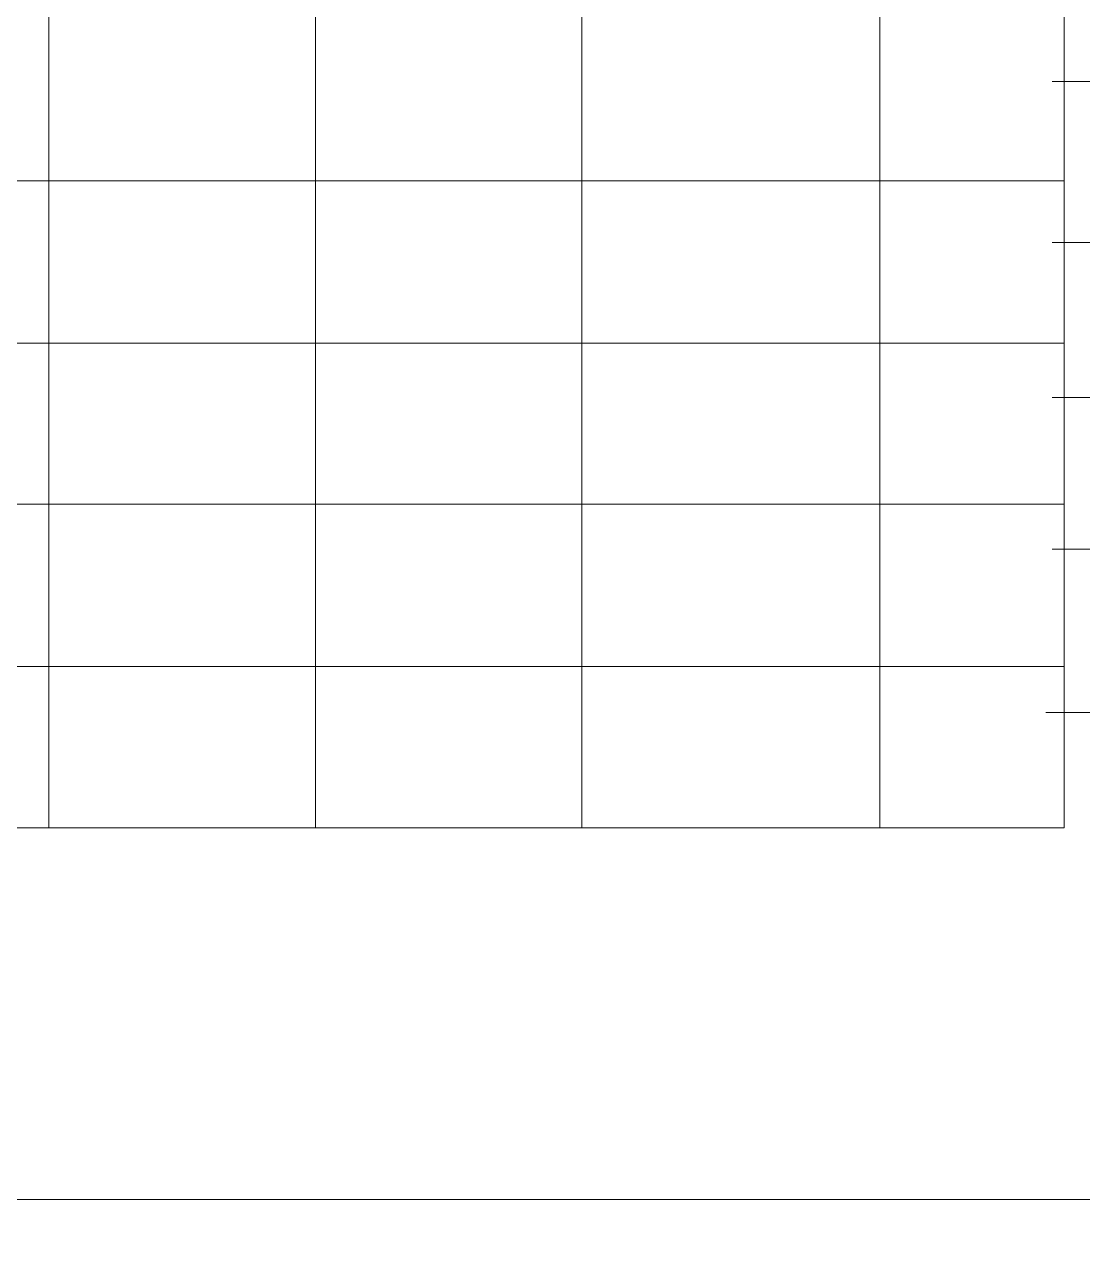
# Model space of a CAD drawing. Header units: millimetres. Extents: x -0.3 to 33.7, y -1 to 21.2.
# Drawn here: x 5.657 to 7.256, y 12.374 to 14.228 of the extents above; entities that cross this region are included whole.
import ezdxf

# ---------------------------------------------------------------- set-up
doc = ezdxf.new("R2010")
doc.units = ezdxf.units.MM
doc.header["$LTSCALE"] = 0.5
doc.layers.add('TABLA', color=7, linetype='Continuous')

msp = doc.modelspace()

# ---------------------------------------------------------------- linework, layer by layer
at = {"layer": 'TABLA', "color": 7, "linetype": 'Continuous', "lineweight": 18, "true_color": 0x000007}
for p, q in [((5.6936, 15.3437), (5.6936, 13.0135)), ((6.9503, 15.3437), (6.9503, 13.0135)), ((6.0967, 15.1385), (6.0967, 13.0135)), ((6.4997, 15.1385), (6.4997, 13.0135)), ((7.368, 14.1419), (7.2105, 14.1419)), ((7.2288, 13.9917), (4.2867, 13.9917)), ((7.368, 13.8983), (7.2105, 13.8983)), ((7.2288, 13.7462), (4.2867, 13.7462)), ((7.368, 13.6638), (7.2105, 13.6638)), ((7.2288, 13.5026), (4.2867, 13.5026)), ((7.368, 13.4348), (7.2105, 13.4348)), ((7.2288, 13.2571), (4.2867, 13.2571)), ((7.3607, 13.1875), (7.2013, 13.1875)), ((7.2105, 13.0135), (4.7777, 13.0135))]:
    msp.add_line(p, q, dxfattribs=at)
msp.add_lwpolyline([(3.5723, 16.5436), (3.5723, 12.4511), (7.749, 12.4511), (7.749, 12.3741)], dxfattribs=at)
msp.add_lwpolyline([(4.2867, 13.0135), (7.2288, 13.0135), (7.2288, 15.3437), (4.2867, 15.3437)], close=True, dxfattribs=at)

doc.saveas('drawing.dxf')
